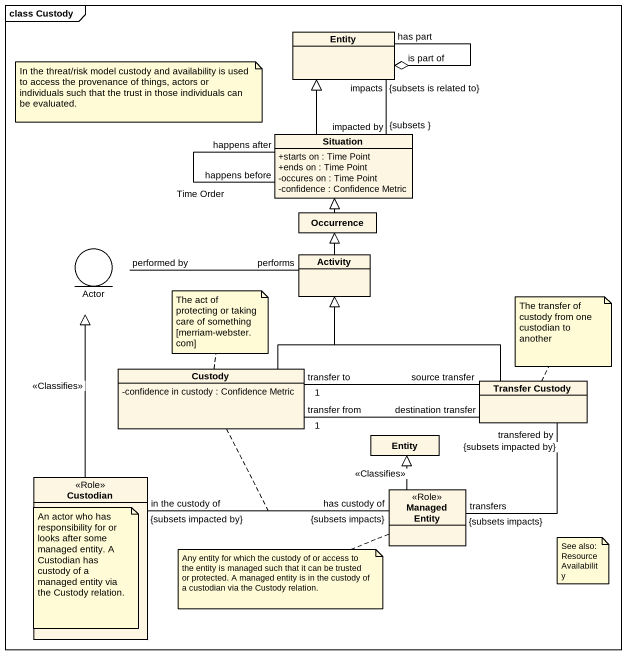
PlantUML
@startuml
mainframe class Custody
allowmixing
hide circle
hide empty members
skinparam classAttributeIconSize 0
class "Entity" as Entity_
class Situation {
  +starts on : Time Point
  +ends on : Time Point
  -occures on : Time Point
  -confidence : Confidence Metric
}
class Occurrence
entity "Actor" as Actor_
class Activity
class Custody {
  -confidence in custody : Confidence Metric
}
class "Transfer Custody" as Transfer_Custody
class "Entity" as Entity__2
class Custodian <<Role>>
class "Managed Entity" as Managed_Entity <<Role>>
Entity_ "is part of" o-- "has part" Entity_
Situation -up-|> Entity_
Situation "impacted by\n{subsets }" -up- "impacts\n{subsets is related to}" Entity_
Situation "happens before" -- "happens after" Situation : Time Order
Occurrence -up-|> Situation
Actor_ "performed by" -right- "performs" Activity
Activity -up-|> Occurrence
Custody -up-|> Activity
Transfer_Custody -up-|> Activity
Transfer_Custody "destination transfer" -left- "transfer from\n1" Custody
Transfer_Custody "source transfer" -left- "transfer to\n1" Custody
Transfer_Custody "transfered by\n{subsets impacted by}" -- "transfers\n{subsets impacts}" Managed_Entity
Custodian -up-|> Actor_ : <<Classifies>>
Custodian "in the custody of\n{subsets impacted by}" -right- "has custody of\n{subsets impacts}" Managed_Entity
(Custodian, Managed_Entity) .. Custody
Managed_Entity -up-|> Entity__2 : <<Classifies>>
note as N1
  In the threat/risk model custody and availability is used to access the provenance of things, actors or individuals such that the trust in those individuals can be evaluated.
end note
note top of Custody : The act of protecting or taking care of something [merriam-webster.com]
note top of Transfer_Custody : The transfer of custody from one custodian to another
note bottom of Custodian : An actor who has responsibility for or looks after some managed entity. A Custodian has custody of a managed entity via the Custody relation.
note left of Managed_Entity : Any entity for which the custody of or access to the entity is managed such that it can be trusted or protected. A managed entity is in the custody of a custodian via the Custody relation.
note as N6
  See also: Resource Availability
end note
@enduml
